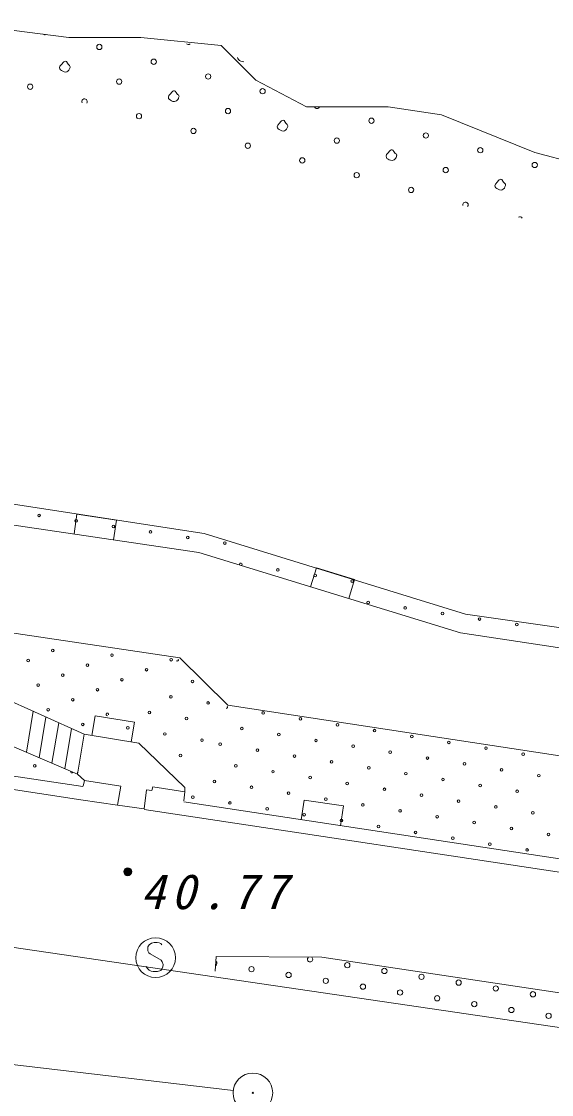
# Model space of a CAD drawing. Units: millimetres, scale not verified. Extents: x 40000 to 680000, y 20000 to 380000.
# Drawn here: x 454872 to 474816, y 297554 to 337891 of the extents above; entities that cross this region are included whole.
import ezdxf

# ---------------------------------------------------------------- set-up
doc = ezdxf.new("R2010")
doc.units = ezdxf.units.MM
doc.header["$LTSCALE"] = 1000
doc.linetypes.add('CHAIN', pattern=[18.5, 12, -1.5, 3.5, -1.5])
doc.layers.add('S-BGD', color=7, linetype='Continuous', lineweight=13)
doc.layers.add('S-BMK', color=1, linetype='CHAIN', lineweight=13)
doc.styles.add('ＭＳ ゴシック', font='')
doc.styles.get('ＭＳ ゴシック').set_extended_font_data('MS Gothic')

msp = doc.modelspace()

# ---------------------------------------------------------------- linework, layer by layer
at = {"layer": 'S-BGD'}
for p, q in [((456656, 337288), (451935, 337891)), ((459368, 337288), (456656, 337288)), ((462382, 336987), (459368, 337288)), ((463688, 335681), (462382, 336987)), ((463013, 336493), (463001, 336538)), ((463036, 336457), (463013, 336493)), ((463079, 336429), (463036, 336457)), ((463120, 336402), (463079, 336429)), ((456304, 336153), (456322, 336214)), ((456315, 336109), (456304, 336153)), ((456338, 336072), (456315, 336109)), ((456322, 336214), (456386, 336284)), ((456382, 336045), (456338, 336072)), ((456423, 336018), (456382, 336045)), ((456386, 336284), (456437, 336346)), ((456474, 335997), (456423, 336018)), ((456437, 336346), (456468, 336379)), ((456468, 336379), (456497, 336390)), ((456497, 336390), (456530, 336395)), ((456530, 336395), (456565, 336382)), ((456565, 336382), (456600, 336326)), ((456614, 336021), (456574, 335999)), ((456600, 336326), (456627, 336288)), ((456659, 336064), (456614, 336021)), ((456627, 336288), (456652, 336260)), ((456652, 336260), (456680, 336237)), ((456680, 336105), (456659, 336064)), ((456680, 336237), (456697, 336206)), ((456692, 336132), (456680, 336105)), ((456703, 336158), (456692, 336132)), ((456697, 336206), (456706, 336185)), ((456706, 336185), (456703, 336158)), ((463171, 336382), (463120, 336402)), ((463234, 336373), (463171, 336382)), ((456537, 335989), (456474, 335997)), ((456574, 335999), (456537, 335989)), ((465596, 334677), (463688, 335681)), ((460482, 335175), (460533, 335237)), ((460533, 335237), (460563, 335270)), ((460563, 335270), (460592, 335281)), ((460592, 335281), (460625, 335286)), ((460625, 335286), (460660, 335273)), ((460660, 335273), (460695, 335217)), ((460695, 335217), (460722, 335179)), ((460399, 335044), (460417, 335105)), ((460411, 335000), (460399, 335044)), ((460434, 334964), (460411, 335000)), ((460417, 335105), (460482, 335175)), ((460477, 334936), (460434, 334964)), ((460518, 334909), (460477, 334936)), ((460569, 334888), (460518, 334909)), ((460632, 334880), (460569, 334888)), ((460669, 334890), (460632, 334880)), ((460709, 334912), (460669, 334890)), ((460754, 334955), (460709, 334912)), ((460722, 335179), (460747, 335151)), ((460747, 335151), (460775, 335129)), ((460775, 334996), (460754, 334955)), ((460775, 335129), (460792, 335097)), ((460787, 335023), (460775, 334996)), ((460798, 335049), (460787, 335023)), ((460792, 335097), (460801, 335076)), ((460801, 335076), (460798, 335049)), ((468668, 334677), (465596, 334677)), ((470677, 334375), (468668, 334677)), ((464494, 333935), (464512, 333996)), ((464512, 333996), (464577, 334066)), ((464577, 334066), (464628, 334128)), ((464628, 334128), (464658, 334161)), ((464658, 334161), (464687, 334172)), ((464687, 334172), (464720, 334177)), ((464720, 334177), (464756, 334164)), ((464756, 334164), (464790, 334108)), ((464790, 334108), (464818, 334070)), ((464818, 334070), (464842, 334042)), ((464842, 334042), (464870, 334020)), ((464870, 334020), (464888, 333988)), ((464888, 333988), (464896, 333968)), ((474193, 332969), (470677, 334375)), ((464506, 333891), (464494, 333935)), ((464529, 333855), (464506, 333891)), ((464572, 333827), (464529, 333855)), ((464613, 333800), (464572, 333827)), ((464664, 333780), (464613, 333800)), ((464727, 333771), (464664, 333780)), ((464764, 333781), (464727, 333771)), ((464804, 333803), (464764, 333781)), ((464849, 333846), (464804, 333803)), ((464871, 333887), (464849, 333846)), ((464882, 333914), (464871, 333887)), ((464893, 333940), (464882, 333914)), ((464896, 333968), (464893, 333940)), ((468589, 332827), (468607, 332887)), ((468601, 332782), (468589, 332827)), ((468624, 332746), (468601, 332782)), ((468607, 332887), (468672, 332957)), ((468672, 332957), (468723, 333019)), ((468723, 333019), (468753, 333053)), ((468753, 333053), (468782, 333063)), ((468782, 333063), (468815, 333068)), ((468815, 333068), (468851, 333055)), ((468851, 333055), (468885, 332999)), ((468885, 332999), (468913, 332961)), ((468913, 332961), (468937, 332933)), ((468937, 332933), (468965, 332911)), ((468966, 332778), (468945, 332737)), ((468965, 332911), (468983, 332879)), ((468977, 332805), (468966, 332778)), ((468988, 332831), (468977, 332805)), ((468983, 332879), (468991, 332859)), ((468991, 332859), (468988, 332831)), ((477608, 332065), (474193, 332969)), ((468667, 332718), (468624, 332746)), ((468708, 332691), (468667, 332718)), ((468759, 332671), (468708, 332691)), ((468822, 332662), (468759, 332671)), ((468859, 332672), (468822, 332662)), ((468899, 332694), (468859, 332672)), ((468945, 332737), (468899, 332694)), ((472684, 331718), (472703, 331778)), ((472696, 331673), (472684, 331718)), ((472719, 331637), (472696, 331673)), ((472703, 331778), (472767, 331848)), ((472762, 331609), (472719, 331637)), ((472804, 331582), (472762, 331609)), ((472767, 331848), (472818, 331910)), ((472854, 331562), (472804, 331582)), ((472818, 331910), (472848, 331944)), ((472848, 331944), (472878, 331954)), ((472878, 331954), (472911, 331959)), ((472911, 331959), (472946, 331946)), ((472946, 331946), (472980, 331890)), ((472994, 331585), (472954, 331563)), ((472980, 331890), (473008, 331852)), ((473040, 331628), (472994, 331585)), ((473008, 331852), (473033, 331824)), ((473033, 331824), (473060, 331802)), ((473061, 331670), (473040, 331628)), ((473060, 331802), (473078, 331770)), ((473072, 331696), (473061, 331670)), ((473083, 331722), (473072, 331696)), ((473078, 331770), (473086, 331750)), ((473086, 331750), (473083, 331722)), ((472918, 331553), (472854, 331562)), ((472954, 331563), (472918, 331553)), ((445794, 321088), (461742, 318645)), ((445721, 320281), (461549, 317925)), ((456960, 319366), (456850, 318625)), ((458444, 319146), (456960, 319366)), ((458334, 318404), (458444, 319146)), ((461742, 318645), (471576, 315615)), ((461549, 317925), (471391, 314910)), ((465972, 317354), (465753, 316637)), ((467407, 316915), (465972, 317354)), ((467187, 316198), (467407, 316915)), ((460833, 313972), (445330, 316275)), ((471576, 315615), (489847, 312962)), ((457187, 309128), (420534, 314709)), ((471391, 314910), (488535, 312305)), ((457111, 308634), (420458, 314215)), ((462632, 312194), (460833, 313972)), ((453381, 312825), (457238, 311097)), ((455310, 311961), (455058, 310419)), ((487891, 308337), (462632, 312194)), ((455539, 310213), (455792, 311745)), ((456274, 311529), (456020, 310007)), ((457643, 311791), (457522, 311051)), ((459123, 311548), (457643, 311791)), ((459002, 310808), (459123, 311548)), ((456981, 309595), (453135, 311244)), ((456500, 309801), (456756, 311313)), ((456981, 309595), (457238, 311097)), ((457238, 311097), (459286, 310762)), ((459286, 310762), (461024, 309093)), ((456984, 309668), (456981, 309595)), ((457240, 309364), (456981, 309595)), ((457240, 309364), (457192, 309151)), ((458610, 309152), (457240, 309364)), ((458610, 309152), (458488, 308427)), ((459583, 309011), (459493, 308292)), ((459776, 308978), (459583, 309011)), ((459817, 309121), (459776, 308978)), ((461015, 308932), (459817, 309121)), ((461015, 308932), (461024, 309093)), ((416882, 308640), (462129, 301976)), ((458488, 308427), (457111, 308634)), ((461015, 308932), (460986, 308592)), ((465511, 308625), (465399, 307884)), ((466994, 308401), (465511, 308625)), ((459493, 308292), (458488, 308427)), ((460904, 308058), (459487, 308271)), ((491952, 303867), (460979, 308553)), ((466882, 307659), (466994, 308401)), ((491877, 303372), (460904, 308058)), ((459632, 303104), (459629, 303018)), ((459629, 303018), (459632, 302961)), ((459681, 303186), (459632, 303104)), ((459632, 302961), (459662, 302886)), ((459764, 303243), (459681, 303186)), ((459861, 303269), (459764, 303243)), ((459977, 303269), (459861, 303269)), ((460056, 303254), (459977, 303269)), ((460112, 303228), (460056, 303254)), ((460154, 303183), (460112, 303228)), ((459662, 302886), (459715, 302845)), ((459715, 302845), (460124, 302609)), ((460124, 302609), (460169, 302541)), ((460169, 302541), (460199, 302448)), ((462160, 302194), (462204, 302746)), ((462204, 302746), (466177, 302715)), ((466177, 302715), (518407, 294878)), ((459617, 302286), (459565, 302373)), ((459677, 302230), (459617, 302286)), ((459749, 302196), (459677, 302230)), ((459824, 302185), (459749, 302196)), ((459996, 302185), (459824, 302185)), ((460112, 302219), (459996, 302185)), ((460165, 302286), (460112, 302219)), ((460191, 302358), (460165, 302286)), ((460199, 302448), (460191, 302358)), ((524300, 292887), (462129, 301976))]:
    msp.add_line(p, q, dxfattribs=at)
for centre, radius in [((457802, 336932), 99.5), ((459850, 336378), 99.5), ((458549, 335631), 99.5), ((461897, 335823), 99.5), ((455200, 335439), 99.5), ((463945, 335269), 99.5), ((459295, 334330), 99.5), ((462644, 334522), 99.5), ((468040, 334160), 99.5), ((461343, 333775), 99.5), ((470088, 333605), 99.5), ((463390, 333221), 99.5), ((466739, 333413), 99.5), ((472135, 333051), 99.5), ((465438, 332667), 99.5), ((470834, 332304), 99.5), ((474183, 332496), 99.5), ((467485, 332112), 99.5), ((469533, 331558), 99.5), ((455533, 319326), 49.8), ((456931, 319118), 49.8), ((458330, 318910), 49.8), ((459729, 318702), 49.8), ((461128, 318493), 49.8), ((462527, 318285), 49.8), ((464521, 317273), 49.8), ((465920, 317065), 49.8), ((467318, 316857), 49.8), ((467914, 316053), 49.8), ((469312, 315845), 49.8), ((470711, 315637), 49.8), ((472110, 315429), 49.8), ((473509, 315220), 49.8), ((456049, 314249), 49.8), ((455123, 313873), 49.8), ((458279, 314074), 49.8), ((460508, 313899), 49.8), ((457352, 313698), 49.8), ((459581, 313523), 49.8), ((456425, 313322), 49.8), ((458654, 313147), 49.8), ((461310, 313086), 49.8), ((455498, 312947), 49.8), ((457728, 312772), 49.8), ((456801, 312396), 49.8), ((460498, 312503), 49.8), ((461893, 312274), 49.8), ((455874, 312020), 49.8), ((459686, 311919), 49.8), ((463969, 311897), 49.8), ((457177, 311469), 49.8), ((461081, 311691), 49.8), ((465366, 311676), 49.8), ((466763, 311455), 49.8), ((458874, 311336), 49.8), ((460269, 311107), 49.8), ((463160, 311309), 49.8), ((464557, 311088), 49.8), ((468160, 311234), 49.8), ((469557, 311013), 49.8), ((461665, 310879), 49.8), ((462351, 310721), 49.8), ((465954, 310867), 49.8), ((467351, 310646), 49.8), ((470954, 310792), 49.8), ((472350, 310571), 49.8), ((460853, 310295), 49.8), ((463748, 310500), 49.8), ((465145, 310279), 49.8), ((468748, 310425), 49.8), ((470145, 310204), 49.8), ((473747, 310350), 49.8), ((455370, 309911), 49.8), ((462939, 309912), 49.8), ((466542, 310058), 49.8), ((467939, 309837), 49.8), ((471541, 309983), 49.8), ((472938, 309762), 49.8), ((464336, 309691), 49.8), ((465733, 309470), 49.8), ((469336, 309616), 49.8), ((470732, 309395), 49.8), ((474335, 309541), 49.8), ((462130, 309324), 49.8), ((463527, 309103), 49.8), ((467130, 309249), 49.8), ((468527, 309028), 49.8), ((472129, 309174), 49.8), ((473526, 308953), 49.8), ((461322, 308736), 49.8), ((464924, 308882), 49.8), ((466321, 308661), 49.8), ((469924, 308807), 49.8), ((471320, 308586), 49.8), ((462718, 308515), 49.8), ((464115, 308294), 49.8), ((467718, 308440), 49.8), ((469115, 308219), 49.8), ((472717, 308365), 49.8), ((474114, 308144), 49.8), ((465512, 308073), 49.8), ((466909, 307852), 49.8), ((470511, 307998), 49.8), ((471908, 307777), 49.8), ((468306, 307631), 49.8), ((469703, 307410), 49.8), ((473305, 307556), 49.8), ((474702, 307335), 49.8), ((471099, 307189), 49.8), ((472496, 306968), 49.8), ((473893, 306747), 49.8), ((458872, 305931), 150), ((458872, 305931), 131), ((458872, 305931), 112), ((458872, 305931), 93.8), ((458872, 305931), 75), ((458872, 305931), 56.3), ((458872, 305931), 37.5), ((458872, 305931), 18.8), ((459921, 302699), 746), ((463527, 302268), 99.5), ((464924, 302049), 99.5), ((467130, 302418), 99.5), ((468527, 302199), 99.5), ((466322, 301830), 99.5), ((469924, 301980), 99.5), ((471321, 301761), 99.5), ((467719, 301610), 99.5), ((469116, 301391), 99.5), ((472718, 301542), 99.5), ((474115, 301322), 99.5), ((470513, 301172), 99.5), ((471910, 300953), 99.5), ((473307, 300733), 99.5), ((474704, 300514), 99.5)]:
    msp.add_circle(centre, radius, dxfattribs=at)
for centre, radius, start, end in [((455754, 337486), 99.5, 228.539, 296.9109), ((461151, 337124), 99.5, 223.4377, 310.5377), ((457248, 334884), 99.5, 323.317, 211.0029), ((465992, 334714), 99.5, 202.1082, 337.8918), ((471581, 331003), 99.5, 321.2317, 194.4168), ((473628, 330449), 99.5, 29.0667, 126.5817), ((463122, 317482), 49.8, 295.5467, 210.3912), ((460726, 313898), 49.8, 228.779, 28.5251), ((458103, 311845), 49.8, 338.3274, 278.9767), ((462573, 312118), 49.8, 272.505, 38.6566), ((456768, 309698), 49.8, 169.0916, 324.4878), ((462130, 302487), 99.5, 297.3377, 53.5219), ((465733, 302638), 99.5, 124.8717, 54.2516)]:
    msp.add_arc(centre, radius, start, end, dxfattribs=at)
at = {"layer": 'S-BMK'}
msp.add_line((462836, 297704), (452405, 298931), dxfattribs=at)
at = {"layer": 'S-BMK', "linetype": 'Continuous'}
for radius in [746, 22.5]:
    msp.add_circle((463580, 297616), radius, dxfattribs=at)

# ---------------------------------------------------------------- texts
at = {"layer": 'S-BGD', "insert": (459350, 304502), "char_height": 1320, "attachment_point": 7, "style": 'ＭＳ ゴシック'}
msp.add_mtext('\\T1.28;\\Q15;40.77', dxfattribs=at)

doc.saveas('drawing.dxf')
